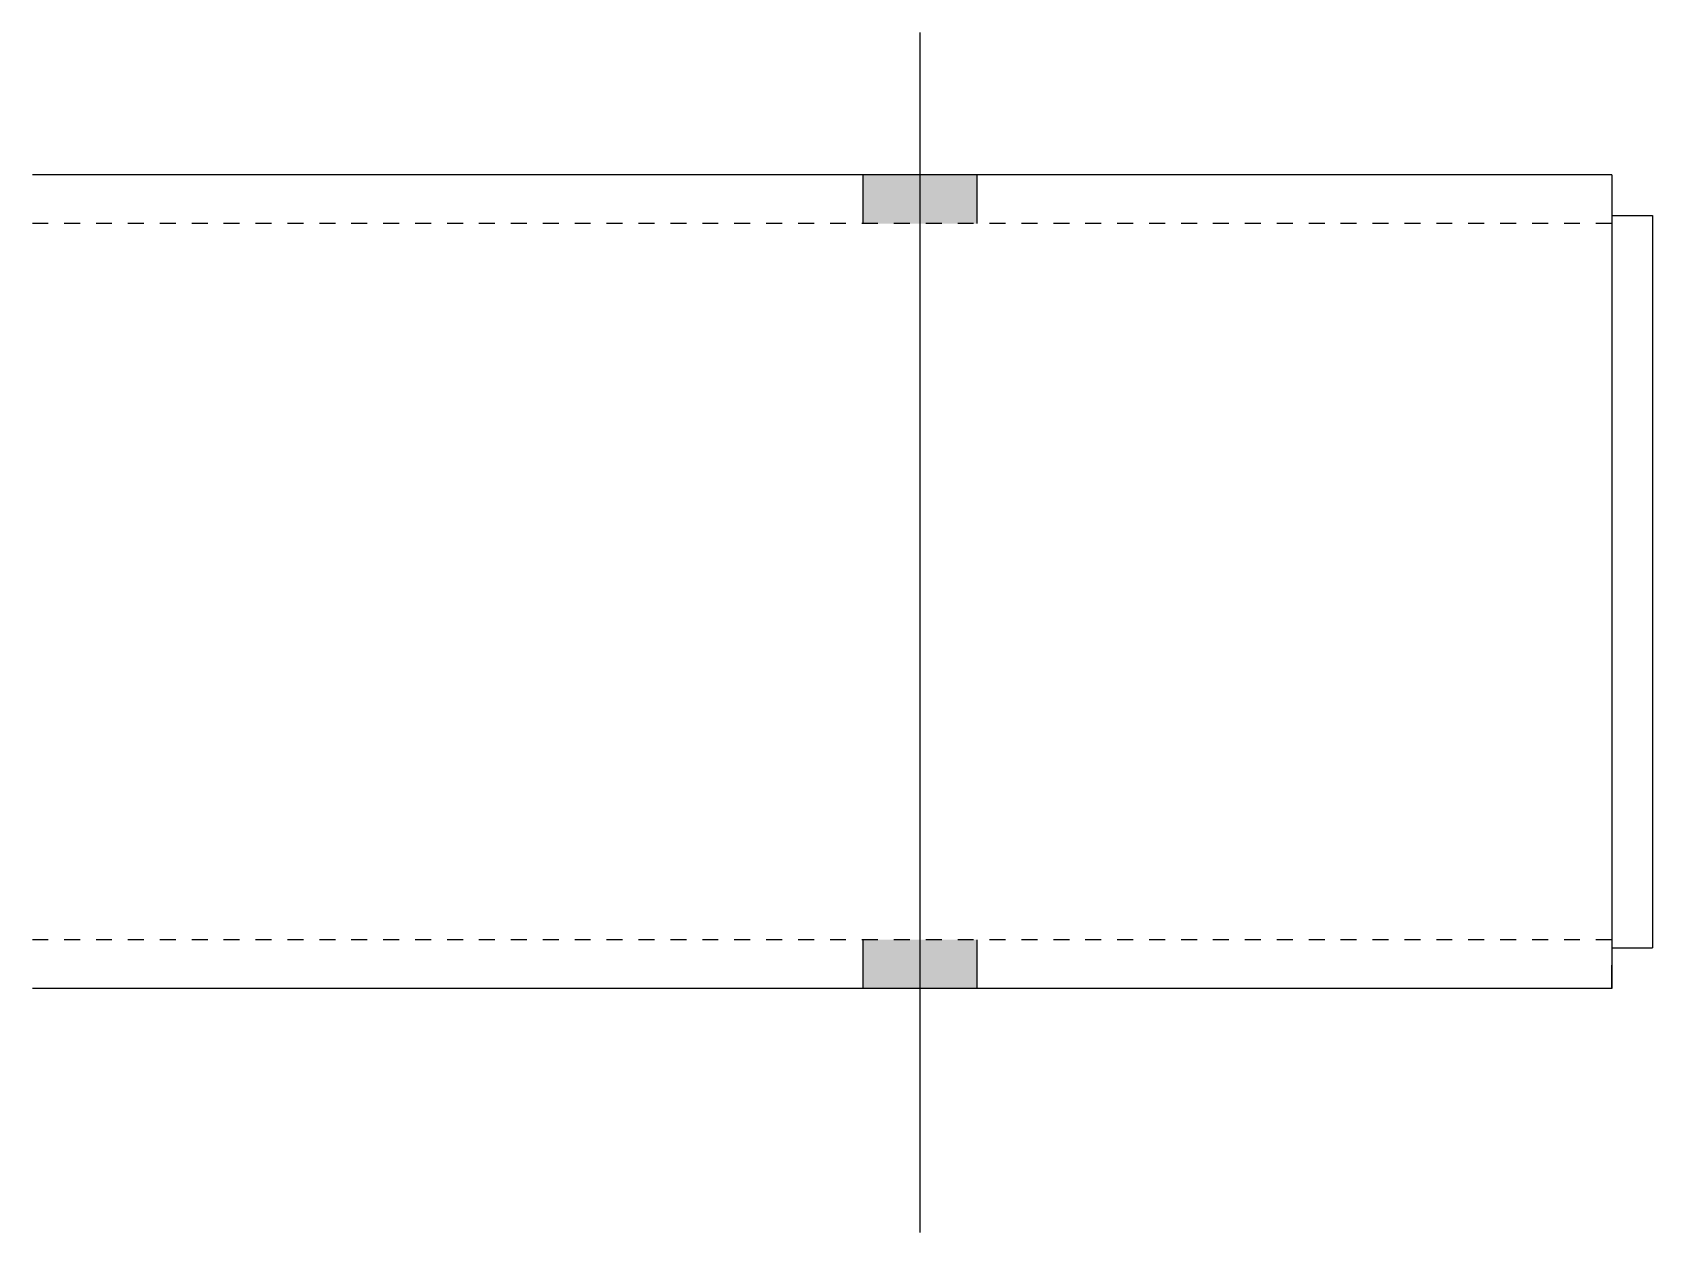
# Model space of a CAD drawing. Header units: millimetres. Extents: x 25 to 31229, y 2 to 1022.
# Drawn here: x 19795 to 19994, y 19.8 to 167.3 of the extents above; entities that cross this region are included whole.
import ezdxf

# ---------------------------------------------------------------- set-up
doc = ezdxf.new("R2010")
doc.units = ezdxf.units.MM
doc.linetypes.add('DXK_LINE_DOT2', pattern=[3.9198, 1.9599, -1.9599])
doc.layers.add('STÅL', color=7, linetype='Continuous')

msp = doc.modelspace()

# ---------------------------------------------------------------- hatches: boundary and pattern name
at = {"layer": 'STÅL', "linetype": 'Continuous'}
for points in [[(19896.97, 143.8), (19910.97, 143.8), (19910.97, 149.8), (19896.97, 149.8)], [(19896.97, 143.8), (19910.97, 143.8), (19910.97, 149.8), (19896.97, 149.8)], [(19896.97, 49.8), (19910.97, 49.8), (19910.97, 55.8), (19896.97, 55.8)], [(19896.97, 49.8), (19910.97, 49.8), (19910.97, 55.8), (19896.97, 55.8)]]:
    msp.add_hatch(color=96, dxfattribs=at).paths.add_polyline_path(points)

# ---------------------------------------------------------------- linework, layer by layer
at = {"layer": 'STÅL', "color": 96, "linetype": 'Continuous'}
for p, q in [((19903.97, 167.3), (19903.97, 19.8)), ((19903.97, 167.3), (19903.97, 19.8)), ((19896.97, 149.8), (19896.97, 143.8)), ((19896.97, 149.8), (19896.97, 143.8)), ((19910.97, 149.8), (19910.97, 143.8)), ((19910.97, 149.8), (19910.97, 143.8)), ((19896.97, 55.8), (19896.97, 49.8)), ((19896.97, 55.8), (19896.97, 49.8)), ((19910.97, 55.8), (19910.97, 49.8)), ((19910.97, 55.8), (19910.97, 49.8))]:
    msp.add_line(p, q, dxfattribs=at)
at = {"layer": 'STÅL', "color": 2, "linetype": 'Continuous'}
for p, q in [((19988.97, 149.8), (19794.97, 149.8)), ((19988.97, 149.8), (19988.97, 148.89)), ((19988.97, 148.89), (19988.97, 137.8)), ((19988.97, 144.8), (19993.97, 144.8)), ((19993.97, 144.8), (19993.97, 54.8)), ((19988.97, 137.8), (19988.97, 61.8)), ((19988.97, 61.8), (19988.97, 49.8)), ((19988.97, 54.8), (19993.97, 54.8)), ((19988.97, 49.8), (19794.97, 49.8))]:
    msp.add_line(p, q, dxfattribs=at)
at = {"layer": 'STÅL', "color": 7, "linetype": 'DXK_LINE_DOT2'}
for p, q in [((19988.97, 146.29), (19988.97, 144.8)), ((19988.97, 143.8), (19794.97, 143.8)), ((19988.97, 144.8), (19988.97, 54.8)), ((19988.97, 55.8), (19794.97, 55.8)), ((19988.97, 50.71), (19988.97, 53.31)), ((19988.97, 49.8), (19988.97, 50.71))]:
    msp.add_line(p, q, dxfattribs=at)

doc.saveas('drawing.dxf')
